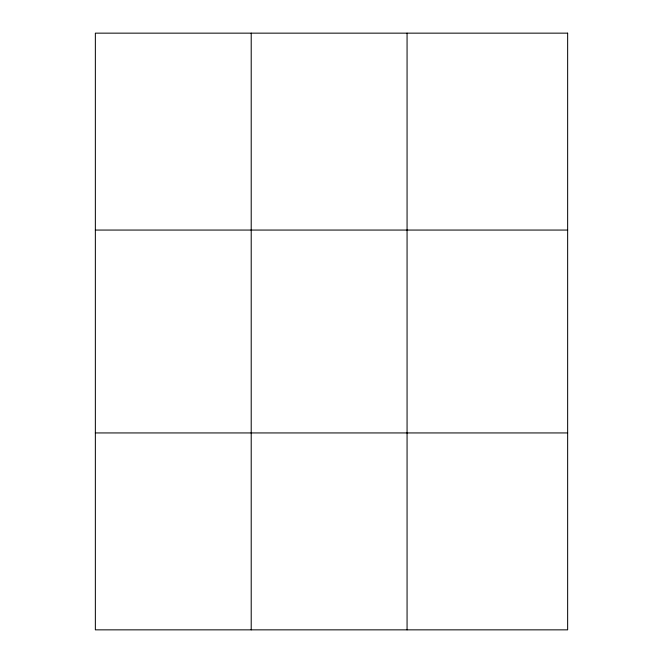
<?xml version="1.0" encoding="UTF-8"?>
<svg xmlns="http://www.w3.org/2000/svg" width="663" height="663" viewBox="0 0 663 663"><rect width="100%" height="100%" fill="white"/><g stroke="black" fill="none" stroke-linecap="round" stroke-linejoin="round"><path stroke-width="0.99" d="M251.211 33.15L251.211 629.85M407.065 33.15L407.065 629.85M95.356 230.061L567.644 230.061M95.356 432.939L567.644 432.939M567.644 33.15L567.644 629.85L95.356 629.85L95.356 33.15L567.644 33.15"/></g></svg>
